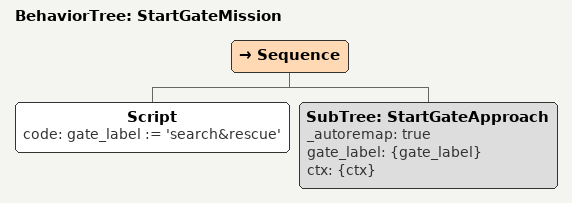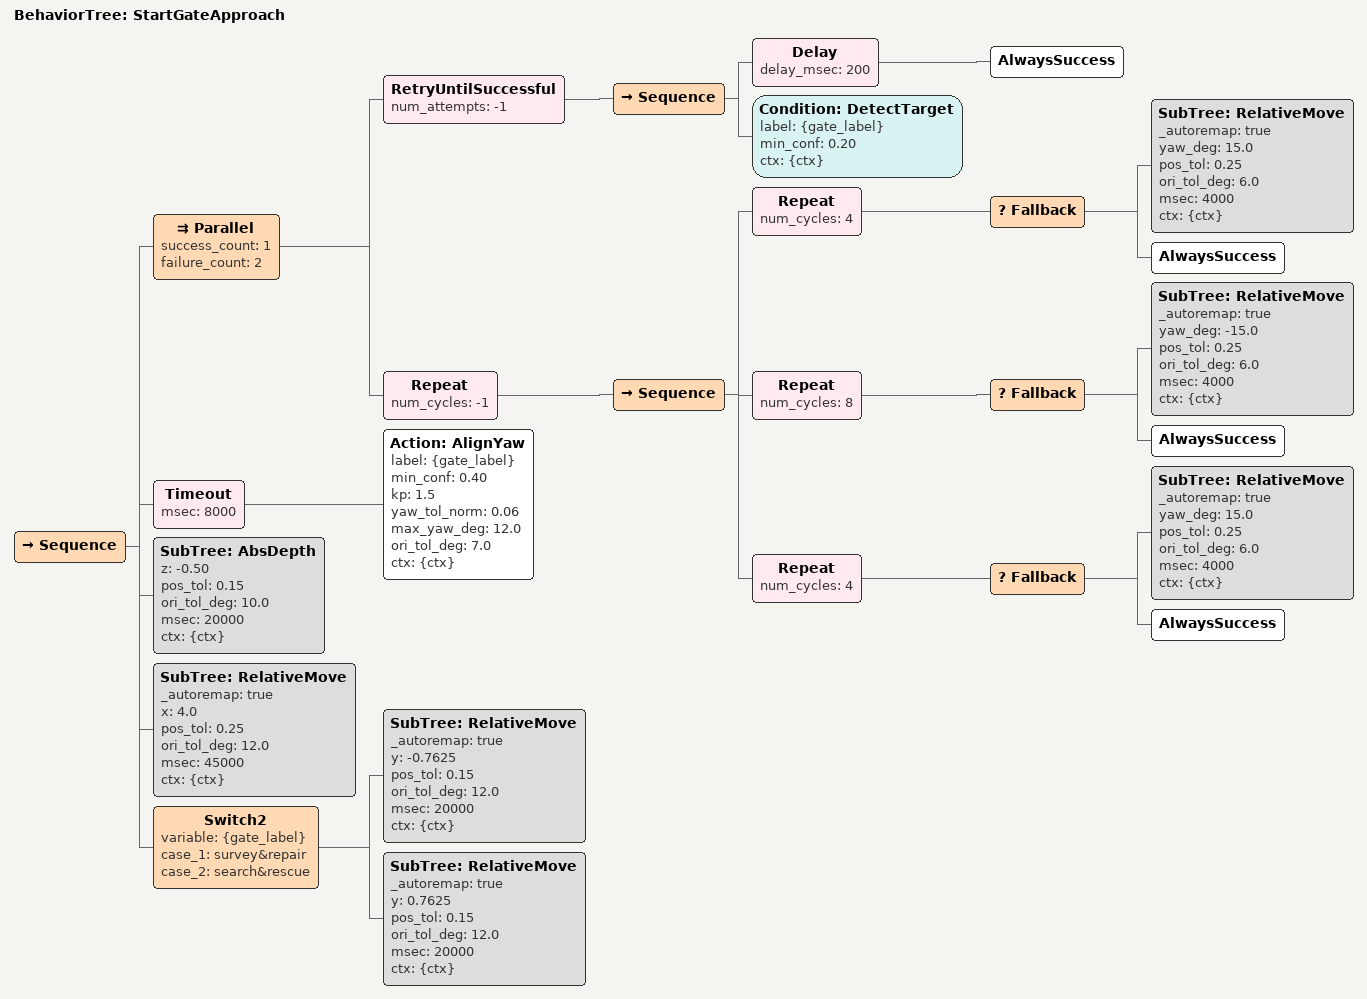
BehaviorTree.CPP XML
<root BTCPP_format="4" main_tree_to_execute="StartGateMission">

  <BehaviorTree ID="StartGateMission">
    <Sequence>
      <Script code="gate_label := 'search&amp;rescue'"/>
      <SubTree ID="StartGateApproach" _autoremap="true"
               gate_label="{gate_label}" ctx="{ctx}"/>
    </Sequence>
  </BehaviorTree>

  <!-- Reusable approach: survey until {gate_label} is seen, hone onto it,
       then dive and push through the gate. -->
  <BehaviorTree ID="StartGateApproach">
    <Sequence>

      <!-- 1) Survey sweep 60 degrees each way -->
      <Parallel success_count="1" failure_count="2">
        <RetryUntilSuccessful num_attempts="-1">
          <Sequence>
            <Delay delay_msec="200"><AlwaysSuccess/></Delay>
            <Condition ID="DetectTarget"
                       label="{gate_label}"
                       min_conf="0.20"
                       ctx="{ctx}"/>
          </Sequence>
        </RetryUntilSuccessful>

        <Repeat num_cycles="-1">
          <Sequence>

            <!-- +15 degrees to 60 degrees -->
            <Repeat num_cycles="4">
              <Fallback>
                <SubTree ID="RelativeMove" _autoremap="true"
                         yaw_deg="15.0"
                         pos_tol="0.25" ori_tol_deg="6.0"
                         msec="4000"
                         ctx="{ctx}"/>
                <AlwaysSuccess/>
              </Fallback>
            </Repeat>

            <!-- -15 degrees to -60 degrees -->
            <Repeat num_cycles="8">
              <Fallback>
                <SubTree ID="RelativeMove" _autoremap="true"
                         yaw_deg="-15.0"
                         pos_tol="0.25" ori_tol_deg="6.0"
                         msec="4000"
                         ctx="{ctx}"/>
                <AlwaysSuccess/>
              </Fallback>
            </Repeat>

            <!-- +15° x4 (back to center) -->
            <Repeat num_cycles="4">
              <Fallback>
                <SubTree ID="RelativeMove" _autoremap="true"
                         yaw_deg="15.0"
                         pos_tol="0.25" ori_tol_deg="6.0"
                         msec="4000"
                         ctx="{ctx}"/>
                <AlwaysSuccess/>
              </Fallback>
            </Repeat>

          </Sequence>
        </Repeat>

      </Parallel>

      <!-- 2) Hone orientation with offset -->
      <Timeout msec="8000">
        <Action ID="AlignYaw"
                label="{gate_label}"
                min_conf="0.40"
                kp="1.5"
                yaw_tol_norm="0.06"
                max_yaw_deg="12.0"
                ori_tol_deg="7.0"
                ctx="{ctx}"/>
      </Timeout>

      <!-- 3) Then down and forward -->
      <SubTree ID="AbsDepth"
               z="-0.50" pos_tol="0.15" ori_tol_deg="10.0" msec="20000"
               ctx="{ctx}"/>
      <SubTree ID="RelativeMove" _autoremap="true"
               x="4.0"
               pos_tol="0.25" ori_tol_deg="12.0" msec="45000"
               ctx="{ctx}"/>

      <Switch2 variable="{gate_label}"
               case_1="survey&amp;repair" case_2="search&amp;rescue">

        <SubTree ID="RelativeMove" _autoremap="true"
                   y="-0.7625"
                   pos_tol="0.15" ori_tol_deg="12.0" msec="20000"
                   ctx="{ctx}"/>

        <SubTree ID="RelativeMove" _autoremap="true"
                   y="0.7625"
                   pos_tol="0.15" ori_tol_deg="12.0" msec="20000"
                   ctx="{ctx}"/>

      </Switch2>
    </Sequence>
  </BehaviorTree>
</root>
